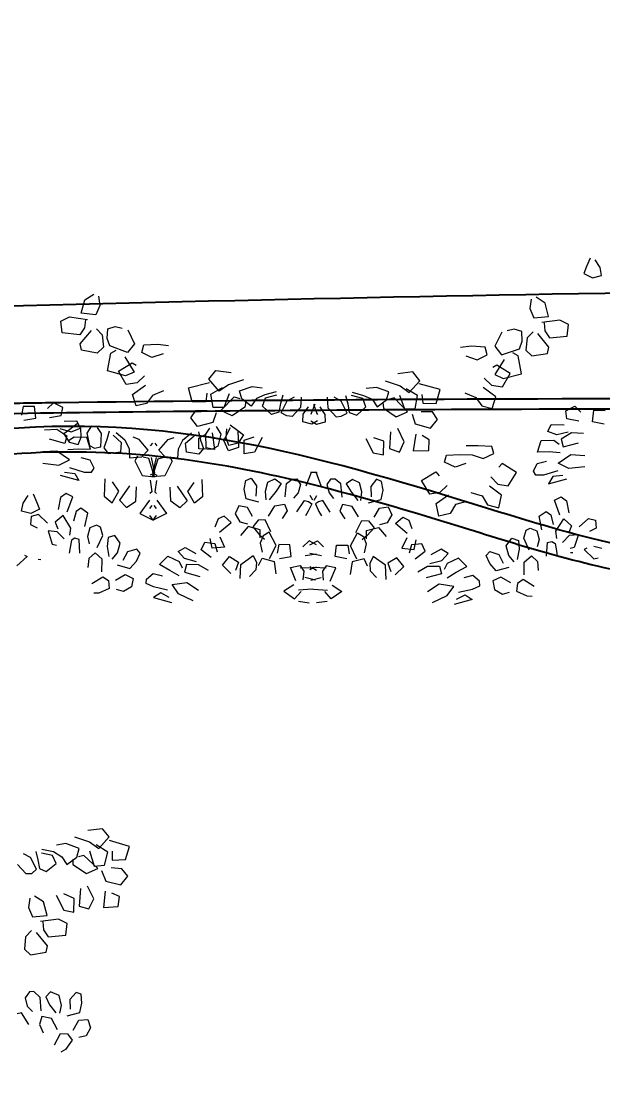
# Model space of a CAD drawing. Header units: metres. Extents: x 10 to 239, y 2 to 253.
# Drawn here: x 56.086 to 57.221, y 174.557 to 176.613 of the extents above; entities that cross this region are included whole.
import ezdxf

# ---------------------------------------------------------------- set-up
doc = ezdxf.new("R2010")
doc.units = ezdxf.units.M
doc.header["$MEASUREMENT"] = 0
doc.layers.get('Defpoints').update_dxf_attribs({"color": 9})
for name, color, linetype in [('-cotas', 252, 'Continuous'), ('1', 7, 'Continuous'), ('1estruct arco', 7, 'Continuous'), ('1lianas', 9, 'Continuous')]:
    doc.layers.add(name, color=color, linetype=linetype)
doc.layers.add('bloques veg', color=7, linetype='Continuous', lineweight=0, true_color=0xbbd5a5)
doc.styles.get("Standard").update_dxf_attribs({"font": 'arial.ttf'})
doc.dimstyles.get("Standard").update_dxf_attribs({"dimtxt": 0.18, "dimasz": 0.18, "dimexe": 0.18, "dimexo": 0.0625, "dimgap": 0.09, "dimtad": 0, "dimtih": 1, "dimtoh": 1, "dimdec": 4, "dimzin": 0, "dimdsep": 46, "dimtxsty": 'Standard', "dimcen": 0.09, "dimadec": 0, "dimazin": 0, "dimtfac": 1, "dimtdec": 4, "dimtofl": 0, "dimtmove": 0, "dimatfit": 3, "dimfxl": 1, "dimtolj": 1, "dimtzin": 0, "dimarcsym": 0})

# ---------------------------------------------------------------- blocks, each defined once
blk = doc.blocks.new('A$C0C3707A3')
at = {"layer": 'bloques veg'}
for p, q in [((1.9101, 0.5546), (1.9059, 0.5441)), ((1.9159, 0.5677), (1.9101, 0.5546)), ((1.9314, 0.5533), (1.9236, 0.5651)), ((1.9059, 0.5441), (1.9194, 0.5373)), ((1.9194, 0.5373), (1.9335, 0.5411)), ((1.9335, 0.5411), (1.9314, 0.5533)), ((1.1335, 0.4979), (1.1476, 0.5069)), ((1.8462, 0.4979), (1.8322, 0.5069)), ((1.128, 0.4773), (1.1335, 0.4979)), ((1.1568, 0.4893), (1.1506, 0.4747)), ((1.1549, 0.5038), (1.1568, 0.4893)), ((1.8248, 0.5038), (1.8229, 0.4893)), ((1.8229, 0.4893), (1.8291, 0.4747)), ((1.8517, 0.4773), (1.8462, 0.4979)), ((1.1506, 0.4747), (1.128, 0.4773)), ((1.8291, 0.4747), (1.8517, 0.4773)), ((1.0967, 0.4647), (1.1102, 0.4716)), ((1.0989, 0.4467), (1.0967, 0.4647)), ((1.1102, 0.4716), (1.1382, 0.4675)), ((1.1347, 0.4673), (1.1336, 0.4548)), ((1.1693, 0.4534), (1.1808, 0.4573)), ((1.1808, 0.4573), (1.1917, 0.4544)), ((1.7989, 0.4573), (1.7881, 0.4544)), ((1.8104, 0.4534), (1.7989, 0.4573)), ((1.8695, 0.4716), (1.8415, 0.4675)), ((1.8451, 0.4673), (1.8461, 0.4548)), ((1.883, 0.4647), (1.8695, 0.4716)), ((1.8809, 0.4467), (1.883, 0.4647)), ((1.1261, 0.444), (1.0989, 0.4467)), ((1.1336, 0.4548), (1.1261, 0.444)), ((1.1269, 0.4298), (1.1442, 0.4508)), ((1.1519, 0.4534), (1.161, 0.444)), ((1.161, 0.444), (1.1628, 0.4249)), ((1.1688, 0.4384), (1.1693, 0.4534)), ((1.2004, 0.4521), (1.2109, 0.4306)), ((1.7794, 0.4521), (1.7688, 0.4306)), ((1.811, 0.4384), (1.8104, 0.4534)), ((1.8188, 0.444), (1.8169, 0.4249)), ((1.8279, 0.4534), (1.8188, 0.444)), ((1.8528, 0.4298), (1.8355, 0.4508)), ((1.8461, 0.4548), (1.8537, 0.444)), ((1.8537, 0.444), (1.8809, 0.4467)), ((1.1289, 0.42), (1.1269, 0.4298)), ((1.1628, 0.4249), (1.1534, 0.4158)), ((1.1727, 0.4269), (1.1688, 0.4384)), ((1.2003, 0.4172), (1.1727, 0.4269)), ((1.2109, 0.4306), (1.2003, 0.4172)), ((1.2224, 0.4171), (1.2256, 0.429)), ((1.2256, 0.429), (1.2469, 0.4303)), ((1.2469, 0.4303), (1.2637, 0.4281)), ((1.7329, 0.4303), (1.716, 0.4281)), ((1.7541, 0.429), (1.7329, 0.4303)), ((1.7573, 0.4171), (1.7541, 0.429)), ((1.7688, 0.4306), (1.7794, 0.4172)), ((1.7794, 0.4172), (1.8071, 0.4269)), ((1.8071, 0.4269), (1.811, 0.4384)), ((1.8169, 0.4249), (1.8263, 0.4158)), ((1.8508, 0.42), (1.8528, 0.4298)), ((1.1534, 0.4158), (1.1289, 0.42)), ((1.1693, 0.3882), (1.1744, 0.416)), ((1.1744, 0.416), (1.1827, 0.4207)), ((1.1961, 0.4101), (1.2107, 0.3865)), ((1.2378, 0.4094), (1.2224, 0.4171)), ((1.2556, 0.4151), (1.2378, 0.4094)), ((1.7241, 0.4151), (1.7419, 0.4094)), ((1.7419, 0.4094), (1.7573, 0.4171)), ((1.7836, 0.4101), (1.769, 0.3865)), ((1.8053, 0.416), (1.7971, 0.4207)), ((1.8104, 0.3882), (1.8053, 0.416)), ((1.8263, 0.4158), (1.8508, 0.42)), ((1.1867, 0.3882), (1.2077, 0.4012)), ((1.2077, 0.4012), (1.2136, 0.3973)), ((1.7721, 0.4012), (1.7661, 0.3973)), ((1.793, 0.3882), (1.7721, 0.4012)), ((1.1975, 0.3807), (1.1693, 0.3882)), ((1.1987, 0.3676), (1.1867, 0.3882)), ((1.2107, 0.3865), (1.1975, 0.3807)), ((1.2267, 0.381), (1.2156, 0.37)), ((1.3267, 0.3763), (1.3372, 0.3898)), ((1.3427, 0.3581), (1.3267, 0.3763)), ((1.3372, 0.3898), (1.3609, 0.3869)), ((1.3801, 0.376), (1.357, 0.3682)), ((1.5997, 0.376), (1.6227, 0.3682)), ((1.6425, 0.3898), (1.6188, 0.3869)), ((1.637, 0.3581), (1.6531, 0.3763)), ((1.6531, 0.3763), (1.6425, 0.3898)), ((1.753, 0.381), (1.7641, 0.37)), ((1.769, 0.3865), (1.7822, 0.3807)), ((1.7811, 0.3676), (1.793, 0.3882)), ((1.7822, 0.3807), (1.8104, 0.3882)), ((1.2156, 0.37), (1.1987, 0.3676)), ((1.2085, 0.3522), (1.2286, 0.3665)), ((1.2951, 0.3627), (1.3277, 0.3714)), ((1.301, 0.3413), (1.2951, 0.3627)), ((1.3298, 0.3534), (1.3477, 0.3637)), ((1.357, 0.3682), (1.3427, 0.3581)), ((1.3743, 0.3589), (1.3935, 0.3654)), ((1.3779, 0.3463), (1.3743, 0.3589)), ((1.3935, 0.3654), (1.4093, 0.3635)), ((1.5862, 0.3654), (1.5704, 0.3635)), ((1.6054, 0.3589), (1.5862, 0.3654)), ((1.6018, 0.3463), (1.6054, 0.3589)), ((1.6227, 0.3682), (1.637, 0.3581)), ((1.6499, 0.3534), (1.632, 0.3637)), ((1.6847, 0.3627), (1.6521, 0.3714)), ((1.6787, 0.3413), (1.6847, 0.3627)), ((1.7712, 0.3522), (1.7511, 0.3665)), ((1.7641, 0.37), (1.7811, 0.3676)), ((1.2142, 0.3343), (1.2085, 0.3522)), ((1.2395, 0.3508), (1.2303, 0.3382)), ((1.2566, 0.3579), (1.2395, 0.3508)), ((1.3233, 0.3551), (1.322, 0.3415)), ((1.3336, 0.3326), (1.3298, 0.3534)), ((1.3452, 0.3283), (1.366, 0.3495)), ((1.3579, 0.354), (1.3499, 0.3329)), ((1.366, 0.3495), (1.3747, 0.3472)), ((1.3925, 0.3354), (1.3779, 0.3463)), ((1.4003, 0.3473), (1.3925, 0.3354)), ((1.4135, 0.3531), (1.4003, 0.3473)), ((1.4099, 0.3354), (1.4145, 0.3481)), ((1.431, 0.3577), (1.4135, 0.3531)), ((1.4145, 0.3481), (1.432, 0.3528)), ((1.4413, 0.3526), (1.4378, 0.3396)), ((1.4386, 0.3254), (1.4482, 0.3438)), ((1.4482, 0.3438), (1.4592, 0.3501)), ((1.4696, 0.3497), (1.4688, 0.3336)), ((1.5101, 0.3497), (1.511, 0.3336)), ((1.5315, 0.3438), (1.5205, 0.3501)), ((1.5411, 0.3254), (1.5315, 0.3438)), ((1.5384, 0.3526), (1.5419, 0.3396)), ((1.5652, 0.3481), (1.5477, 0.3528)), ((1.5487, 0.3577), (1.5662, 0.3531)), ((1.5698, 0.3354), (1.5652, 0.3481)), ((1.5662, 0.3531), (1.5794, 0.3473)), ((1.5794, 0.3473), (1.5873, 0.3354)), ((1.5873, 0.3354), (1.6018, 0.3463)), ((1.6137, 0.3495), (1.605, 0.3472)), ((1.6345, 0.3283), (1.6137, 0.3495)), ((1.6218, 0.354), (1.6298, 0.3329)), ((1.6462, 0.3326), (1.6499, 0.3534)), ((1.6564, 0.3551), (1.6578, 0.3415)), ((1.7232, 0.3579), (1.7402, 0.3508)), ((1.7402, 0.3508), (1.7494, 0.3382)), ((1.7655, 0.3343), (1.7712, 0.3522)), ((2.906, 0.3549), (2.8834, 0.3523)), ((2.9002, 0.3243), (2.9163, 0.3425)), ((2.9163, 0.3425), (2.906, 0.3549)), ((1.0392, 0.3324), (1.0368, 0.3191)), ((1.0566, 0.3324), (1.0392, 0.3324)), ((1.0588, 0.3143), (1.0566, 0.3324)), ((1.0861, 0.3384), (1.0767, 0.3293)), ((1.1005, 0.3311), (1.0861, 0.3384)), ((1.0984, 0.3188), (1.1005, 0.3311)), ((1.2303, 0.3382), (1.2142, 0.3343)), ((1.2989, 0.3163), (1.3068, 0.3281)), ((1.322, 0.3415), (1.301, 0.3413)), ((1.3068, 0.3281), (1.3242, 0.3281)), ((1.3499, 0.3329), (1.3336, 0.3326)), ((1.3628, 0.3201), (1.3452, 0.3283)), ((1.3826, 0.3334), (1.3628, 0.3201)), ((1.3839, 0.3424), (1.3826, 0.3334)), ((1.4239, 0.3224), (1.4099, 0.3354)), ((1.4354, 0.3263), (1.4239, 0.3224)), ((1.4378, 0.3396), (1.4354, 0.3263)), ((1.4688, 0.3336), (1.4557, 0.3196)), ((1.473, 0.3232), (1.4808, 0.335)), ((1.491, 0.3387), (1.4855, 0.3244)), ((1.4888, 0.3387), (1.4942, 0.3244)), ((1.5068, 0.3232), (1.4989, 0.335)), ((1.511, 0.3336), (1.524, 0.3196)), ((1.5419, 0.3396), (1.5443, 0.3263)), ((1.5443, 0.3263), (1.5559, 0.3224)), ((1.5559, 0.3224), (1.5698, 0.3354)), ((1.5959, 0.3424), (1.5971, 0.3334)), ((1.5971, 0.3334), (1.617, 0.3201)), ((1.617, 0.3201), (1.6345, 0.3283)), ((1.6298, 0.3329), (1.6462, 0.3326)), ((1.673, 0.3281), (1.6555, 0.3281)), ((1.6578, 0.3415), (1.6787, 0.3413)), ((1.6808, 0.3163), (1.673, 0.3281)), ((1.7494, 0.3382), (1.7655, 0.3343)), ((1.8793, 0.3311), (1.8936, 0.3384)), ((1.8814, 0.3188), (1.8793, 0.3311)), ((1.8936, 0.3384), (1.903, 0.3293)), ((1.921, 0.3143), (1.9231, 0.3324)), ((1.9231, 0.3324), (1.9406, 0.3324)), ((2.8494, 0.3316), (2.835, 0.3289)), ((2.87, 0.3243), (2.8494, 0.3316)), ((2.8628, 0.3422), (2.8859, 0.3344)), ((2.8859, 0.3344), (2.9002, 0.3243)), ((2.9145, 0.3188), (2.8963, 0.3302)), ((2.9481, 0.3278), (2.9166, 0.3368)), ((2.9419, 0.3075), (2.9481, 0.3278)), ((1.0404, 0.3111), (1.0588, 0.3143)), ((1.08, 0.3156), (1.0984, 0.3188)), ((1.1227, 0.31), (1.1028, 0.3095)), ((1.128, 0.2993), (1.1227, 0.31)), ((1.3093, 0.303), (1.2989, 0.3163)), ((1.3383, 0.3243), (1.3332, 0.3094)), ((1.4478, 0.3206), (1.4386, 0.3254)), ((1.4557, 0.3196), (1.4478, 0.3206)), ((1.4722, 0.3117), (1.473, 0.3232)), ((1.4863, 0.308), (1.4722, 0.3117)), ((1.4855, 0.3244), (1.4847, 0.3229)), ((1.4847, 0.313), (1.4934, 0.308)), ((1.495, 0.313), (1.4863, 0.308)), ((1.4934, 0.308), (1.5075, 0.3117)), ((1.4942, 0.3244), (1.495, 0.3229)), ((1.5075, 0.3117), (1.5068, 0.3232)), ((1.524, 0.3196), (1.5319, 0.3206)), ((1.5319, 0.3206), (1.5411, 0.3254)), ((1.6414, 0.3243), (1.6466, 0.3094)), ((1.6704, 0.303), (1.6808, 0.3163)), ((1.8517, 0.2993), (1.857, 0.31)), ((1.857, 0.31), (1.8769, 0.3095)), ((1.8997, 0.3156), (1.8814, 0.3188)), ((1.9393, 0.3111), (1.921, 0.3143)), ((2.7947, 0.3099), (2.784, 0.3152)), ((2.8043, 0.2916), (2.7947, 0.3099)), ((2.8027, 0.3191), (2.8062, 0.306)), ((2.8287, 0.3132), (2.8115, 0.3168)), ((2.8122, 0.3228), (2.8305, 0.3195)), ((2.8344, 0.3008), (2.8287, 0.3132)), ((2.8305, 0.3195), (2.8432, 0.3113)), ((2.8432, 0.3113), (2.851, 0.2994)), ((2.851, 0.2994), (2.8666, 0.3106)), ((2.8666, 0.3106), (2.87, 0.3243)), ((2.8775, 0.3135), (2.8688, 0.3112)), ((2.8991, 0.2937), (2.8775, 0.3135)), ((2.8861, 0.3205), (2.8936, 0.2969)), ((2.9094, 0.2988), (2.9145, 0.3188)), ((2.921, 0.3205), (2.9212, 0.3066)), ((1.0726, 0.2966), (1.0914, 0.2974)), ((1.0914, 0.2974), (1.1074, 0.2873)), ((1.0964, 0.2984), (1.1137, 0.2938)), ((1.1115, 0.2974), (1.1027, 0.2905)), ((1.1231, 0.306), (1.1115, 0.2974)), ((1.1137, 0.2938), (1.128, 0.2993)), ((1.1293, 0.2857), (1.1285, 0.2999)), ((1.1451, 0.3032), (1.1379, 0.2916)), ((1.161, 0.2912), (1.1547, 0.3006)), ((1.1725, 0.2951), (1.169, 0.282)), ((1.3332, 0.3094), (1.3093, 0.303)), ((1.3108, 0.2951), (1.3142, 0.282)), ((1.3223, 0.2912), (1.3286, 0.3006)), ((1.3381, 0.3032), (1.3454, 0.2916)), ((1.3501, 0.2816), (1.3603, 0.3022)), ((1.354, 0.2857), (1.3548, 0.2999)), ((1.3602, 0.306), (1.3718, 0.2974)), ((1.3717, 0.2968), (1.3729, 0.2709)), ((1.3718, 0.2974), (1.3806, 0.2905)), ((1.6081, 0.2968), (1.6069, 0.2709)), ((1.6296, 0.2816), (1.6194, 0.3022)), ((1.6466, 0.3094), (1.6704, 0.303)), ((1.866, 0.2938), (1.8517, 0.2993)), ((1.8834, 0.2984), (1.866, 0.2938)), ((1.8883, 0.2974), (1.8724, 0.2873)), ((1.9071, 0.2966), (1.8883, 0.2974)), ((2.7744, 0.2987), (2.7875, 0.2847)), ((2.8062, 0.306), (2.8086, 0.2927)), ((2.819, 0.2885), (2.8344, 0.3008)), ((2.8604, 0.3078), (2.8603, 0.2996)), ((2.8603, 0.2996), (2.8815, 0.2855)), ((2.8815, 0.2855), (2.8991, 0.2937)), ((2.8936, 0.2969), (2.9094, 0.2988)), ((2.9364, 0.2932), (2.9198, 0.2946)), ((2.9212, 0.3066), (2.9419, 0.3075)), ((1.1042, 0.2754), (1.0803, 0.2818)), ((1.1027, 0.2905), (1.1109, 0.2778)), ((1.1074, 0.2873), (1.1042, 0.2754)), ((1.1185, 0.2855), (1.11, 0.2797)), ((1.1109, 0.2778), (1.125, 0.274)), ((1.1381, 0.2849), (1.1185, 0.2855)), ((1.125, 0.274), (1.1293, 0.2857)), ((1.1379, 0.2916), (1.1422, 0.2729)), ((1.1438, 0.2671), (1.1381, 0.2849)), ((1.1601, 0.2705), (1.161, 0.2912)), ((1.169, 0.282), (1.1645, 0.2693)), ((1.1921, 0.277), (1.179, 0.2887)), ((1.1833, 0.293), (1.1968, 0.2816)), ((1.1968, 0.2816), (1.2037, 0.2681)), ((1.2192, 0.2826), (1.21, 0.2858)), ((1.2334, 0.266), (1.2192, 0.2826)), ((1.2499, 0.266), (1.2641, 0.2826)), ((1.2641, 0.2826), (1.2733, 0.2858)), ((1.2864, 0.2816), (1.2796, 0.2681)), ((1.3, 0.293), (1.2864, 0.2816)), ((1.2912, 0.277), (1.3043, 0.2887)), ((1.3115, 0.285), (1.3225, 0.2914)), ((1.3118, 0.2686), (1.3115, 0.285)), ((1.3142, 0.282), (1.3188, 0.2693)), ((1.3232, 0.2705), (1.3223, 0.2912)), ((1.3323, 0.2934), (1.336, 0.268)), ((1.3454, 0.2916), (1.3411, 0.2729)), ((1.3575, 0.2657), (1.3501, 0.2816)), ((1.3583, 0.274), (1.354, 0.2857)), ((1.3724, 0.2778), (1.3583, 0.274)), ((1.3806, 0.2905), (1.3724, 0.2778)), ((1.3818, 0.2825), (1.3971, 0.2876)), ((1.382, 0.2615), (1.3818, 0.2825)), ((1.4096, 0.2866), (1.3978, 0.2642)), ((1.5701, 0.2866), (1.5819, 0.2642)), ((1.598, 0.2825), (1.5826, 0.2876)), ((1.5978, 0.2615), (1.598, 0.2825)), ((1.6222, 0.2657), (1.6296, 0.2816)), ((1.6474, 0.2934), (1.6437, 0.268)), ((1.6682, 0.285), (1.6572, 0.2914)), ((1.668, 0.2686), (1.6682, 0.285)), ((1.8359, 0.2671), (1.8416, 0.2849)), ((1.8416, 0.2849), (1.8612, 0.2855)), ((1.8612, 0.2855), (1.8698, 0.2797)), ((1.8724, 0.2873), (1.8756, 0.2754)), ((1.8756, 0.2754), (1.8994, 0.2818)), ((2.7875, 0.2847), (2.7967, 0.2849)), ((2.7967, 0.2849), (2.8043, 0.2916)), ((2.8086, 0.2927), (2.819, 0.2885)), ((2.9046, 0.2905), (2.9114, 0.2737)), ((2.935, 0.2684), (2.9454, 0.2817)), ((2.9454, 0.2817), (2.9364, 0.2932)), ((1.0917, 0.2636), (1.0704, 0.2623)), ((1.1114, 0.2502), (1.0917, 0.2636)), ((1.1086, 0.2661), (1.1253, 0.2674)), ((1.1253, 0.2674), (1.1438, 0.2671)), ((1.1422, 0.2729), (1.1503, 0.2684)), ((1.1503, 0.2684), (1.1601, 0.2705)), ((1.1645, 0.2693), (1.1714, 0.2605)), ((1.1714, 0.2605), (1.1908, 0.2634)), ((1.1908, 0.2634), (1.1921, 0.277)), ((1.2037, 0.2681), (1.2046, 0.2539)), ((1.2237, 0.2558), (1.2334, 0.266)), ((1.24, 0.2769), (1.2365, 0.2729)), ((1.2433, 0.2769), (1.2468, 0.2729)), ((1.2596, 0.2558), (1.2499, 0.266)), ((1.2796, 0.2681), (1.2787, 0.2539)), ((1.2925, 0.2634), (1.2912, 0.277)), ((1.3119, 0.2605), (1.2925, 0.2634)), ((1.336, 0.268), (1.3118, 0.2686)), ((1.3188, 0.2693), (1.3119, 0.2605)), ((1.333, 0.2684), (1.3232, 0.2705)), ((1.3411, 0.2729), (1.333, 0.2684)), ((1.3729, 0.2709), (1.3575, 0.2657)), ((1.3978, 0.2642), (1.382, 0.2615)), ((1.5819, 0.2642), (1.5978, 0.2615)), ((1.6069, 0.2709), (1.6222, 0.2657)), ((1.6437, 0.268), (1.668, 0.2686)), ((1.6923, 0.2506), (1.6952, 0.2614)), ((1.6952, 0.2614), (1.7165, 0.2627)), ((1.7165, 0.2627), (1.735, 0.2624)), ((1.7441, 0.2764), (1.7255, 0.2761)), ((1.735, 0.2624), (1.7518, 0.2564)), ((1.7654, 0.2752), (1.7441, 0.2764)), ((1.7518, 0.2564), (1.7683, 0.2643)), ((1.7683, 0.2643), (1.7654, 0.2752)), ((1.8544, 0.2674), (1.8359, 0.2671)), ((1.8711, 0.2661), (1.8544, 0.2674)), ((1.8684, 0.2502), (1.888, 0.2636)), ((1.888, 0.2636), (1.9093, 0.2623)), ((2.8726, 0.2622), (2.8706, 0.2349)), ((2.8931, 0.2467), (2.8832, 0.2662)), ((2.9114, 0.2737), (2.935, 0.2684)), ((1.0704, 0.2449), (1.0951, 0.2418)), ((1.0951, 0.2418), (1.1114, 0.2502)), ((1.1438, 0.2497), (1.1297, 0.2534)), ((1.1499, 0.2376), (1.1438, 0.2497)), ((1.2046, 0.2539), (1.2237, 0.2558)), ((1.2169, 0.2564), (1.2127, 0.2494)), ((1.2127, 0.2494), (1.224, 0.2266)), ((1.2345, 0.2529), (1.2258, 0.2552)), ((1.2433, 0.2249), (1.2345, 0.2529)), ((1.2378, 0.2546), (1.2432, 0.2304)), ((1.24, 0.2249), (1.2488, 0.2529)), ((1.2455, 0.2546), (1.2401, 0.2304)), ((1.2488, 0.2529), (1.2575, 0.2552)), ((1.2706, 0.2494), (1.2593, 0.2266)), ((1.2787, 0.2539), (1.2596, 0.2558)), ((1.2664, 0.2564), (1.2706, 0.2494)), ((1.7088, 0.2427), (1.6923, 0.2506)), ((1.7255, 0.2486), (1.7088, 0.2427)), ((1.7816, 0.2493), (1.7763, 0.2432)), ((1.8039, 0.2355), (1.7816, 0.2493)), ((1.8299, 0.2376), (1.8359, 0.2497)), ((1.8359, 0.2497), (1.85, 0.2534)), ((1.8846, 0.2418), (1.8684, 0.2502)), ((1.9093, 0.2449), (1.8846, 0.2418)), ((2.7941, 0.247), (2.7922, 0.2325)), ((2.8155, 0.2411), (2.8014, 0.2501)), ((2.8346, 0.252), (2.8468, 0.2285)), ((2.8628, 0.2468), (2.8469, 0.2541)), ((2.8626, 0.2258), (2.8628, 0.2468)), ((2.8857, 0.2308), (2.8931, 0.2467)), ((2.9109, 0.2585), (2.9083, 0.2334)), ((2.9328, 0.2504), (2.921, 0.2554)), ((2.9312, 0.2348), (2.9328, 0.2504)), ((1.104, 0.2312), (1.1197, 0.2293)), ((1.1117, 0.2385), (1.1342, 0.2313)), ((1.1197, 0.2293), (1.1261, 0.2183)), ((1.1342, 0.2313), (1.1459, 0.2316)), ((1.1459, 0.2316), (1.1499, 0.2376)), ((1.2432, 0.2304), (1.2365, 0.2276)), ((1.2401, 0.2304), (1.2468, 0.2276)), ((1.4782, 0.2124), (1.4862, 0.2335)), ((1.4936, 0.2335), (1.4847, 0.233)), ((1.4862, 0.2335), (1.495, 0.233)), ((1.5016, 0.2124), (1.4936, 0.2335)), ((1.6567, 0.2217), (1.679, 0.2355)), ((1.679, 0.2355), (1.6843, 0.2294)), ((1.7909, 0.2145), (1.8039, 0.2355)), ((1.8338, 0.2316), (1.8299, 0.2376)), ((1.8455, 0.2313), (1.8338, 0.2316)), ((1.868, 0.2385), (1.8455, 0.2313)), ((1.86, 0.2293), (1.8536, 0.2183)), ((1.8758, 0.2312), (1.86, 0.2293)), ((2.7922, 0.2325), (2.7984, 0.2179)), ((2.821, 0.2204), (2.8155, 0.2411)), ((2.8468, 0.2285), (2.8626, 0.2258)), ((2.8706, 0.2349), (2.8857, 0.2308)), ((2.9083, 0.2334), (2.9312, 0.2348)), ((1.1261, 0.2183), (1.0979, 0.2259)), ((1.1667, 0.221), (1.1654, 0.1946)), ((1.1884, 0.2024), (1.1783, 0.2167)), ((1.224, 0.2266), (1.2433, 0.2249)), ((1.2368, 0.2194), (1.2393, 0.2014)), ((1.2593, 0.2266), (1.24, 0.2249)), ((1.2465, 0.2194), (1.244, 0.2014)), ((1.2949, 0.2024), (1.305, 0.2167)), ((1.3166, 0.221), (1.3179, 0.1946)), ((1.3824, 0.2067), (1.3848, 0.22)), ((1.3848, 0.22), (1.3928, 0.2237)), ((1.3928, 0.2237), (1.4013, 0.2121)), ((1.4013, 0.2121), (1.4005, 0.196)), ((1.4153, 0.2037), (1.4191, 0.2178)), ((1.4191, 0.2178), (1.4298, 0.223)), ((1.4298, 0.223), (1.4395, 0.2158)), ((1.4395, 0.2158), (1.4317, 0.2039)), ((1.4457, 0.1955), (1.4477, 0.2159)), ((1.4477, 0.2159), (1.4565, 0.2229)), ((1.4565, 0.2229), (1.4636, 0.2233)), ((1.4636, 0.2233), (1.4695, 0.2147)), ((1.4695, 0.2147), (1.466, 0.2017)), ((1.5161, 0.2233), (1.5102, 0.2147)), ((1.5102, 0.2147), (1.5137, 0.2017)), ((1.5232, 0.2229), (1.5161, 0.2233)), ((1.532, 0.2159), (1.5232, 0.2229)), ((1.534, 0.1955), (1.532, 0.2159)), ((1.5499, 0.223), (1.5402, 0.2158)), ((1.5402, 0.2158), (1.548, 0.2039)), ((1.5606, 0.2178), (1.5499, 0.223)), ((1.5644, 0.2037), (1.5606, 0.2178)), ((1.587, 0.2237), (1.5784, 0.2121)), ((1.5784, 0.2121), (1.5792, 0.196)), ((1.5949, 0.22), (1.587, 0.2237)), ((1.5973, 0.2067), (1.5949, 0.22)), ((1.6697, 0.2008), (1.6567, 0.2217)), ((1.6966, 0.2145), (1.6855, 0.2035)), ((1.7808, 0.2002), (1.762, 0.2138)), ((1.764, 0.2283), (1.7751, 0.2173)), ((1.7751, 0.2173), (1.7909, 0.2145)), ((1.8536, 0.2183), (1.8819, 0.2259)), ((2.7984, 0.2179), (2.821, 0.2204)), ((2.8388, 0.2147), (2.8108, 0.2107)), ((2.8523, 0.2079), (2.8388, 0.2147)), ((1.0556, 0.1972), (1.0614, 0.184)), ((1.1067, 0.1979), (1.0981, 0.1921)), ((1.1169, 0.1929), (1.1067, 0.1979)), ((1.1778, 0.1843), (1.1884, 0.2024)), ((1.2046, 0.2108), (1.1893, 0.1882)), ((1.2146, 0.1872), (1.2158, 0.209)), ((1.2393, 0.2014), (1.2365, 0.1989)), ((1.244, 0.2014), (1.2468, 0.1989)), ((1.2687, 0.1872), (1.2675, 0.209)), ((1.2786, 0.2108), (1.294, 0.1882)), ((1.3055, 0.1843), (1.2949, 0.2024)), ((1.3854, 0.1919), (1.3824, 0.2067)), ((1.4165, 0.1906), (1.4153, 0.2037)), ((1.4317, 0.2039), (1.4211, 0.1905)), ((1.466, 0.2017), (1.459, 0.1931)), ((1.4888, 0.1904), (1.4847, 0.1978)), ((1.4909, 0.1904), (1.495, 0.1978)), ((1.5137, 0.2017), (1.5207, 0.1931)), ((1.548, 0.2039), (1.5586, 0.1905)), ((1.5633, 0.1906), (1.5644, 0.2037)), ((1.5943, 0.1919), (1.5973, 0.2067)), ((1.6855, 0.2035), (1.6697, 0.2008)), ((1.6798, 0.1864), (1.6986, 0.2)), ((1.7333, 0.2038), (1.7508, 0.1991)), ((1.7508, 0.1991), (1.7592, 0.1851)), ((1.7768, 0.1805), (1.7808, 0.2002)), ((1.8628, 0.1929), (1.8731, 0.1979)), ((1.8731, 0.1979), (1.8816, 0.1921)), ((2.7971, 0.1966), (2.788, 0.1872)), ((2.8144, 0.2105), (2.8154, 0.198)), ((2.8154, 0.198), (2.8229, 0.1872)), ((2.8501, 0.1898), (2.8523, 0.2079)), ((1.038, 0.1705), (1.0401, 0.1827)), ((1.0401, 0.1827), (1.048, 0.1946)), ((1.0614, 0.184), (1.0656, 0.1736)), ((1.0981, 0.1921), (1.0943, 0.1733)), ((1.1084, 0.1696), (1.1169, 0.1929)), ((1.1654, 0.1946), (1.1778, 0.1843)), ((1.1893, 0.1882), (1.2003, 0.1771)), ((1.2003, 0.1771), (1.2146, 0.1872)), ((1.2359, 0.1885), (1.2211, 0.168)), ((1.2365, 0.1759), (1.2402, 0.1807)), ((1.2468, 0.1759), (1.2431, 0.1807)), ((1.2474, 0.1885), (1.2622, 0.168)), ((1.283, 0.1771), (1.2687, 0.1872)), ((1.294, 0.1882), (1.283, 0.1771)), ((1.3179, 0.1946), (1.3055, 0.1843)), ((1.3743, 0.1809), (1.3687, 0.1685)), ((1.3877, 0.1785), (1.3743, 0.1809)), ((1.405, 0.1867), (1.3854, 0.1919)), ((1.4201, 0.1651), (1.4302, 0.1811)), ((1.4302, 0.1811), (1.445, 0.1841)), ((1.445, 0.1841), (1.4492, 0.1736)), ((1.4639, 0.172), (1.4756, 0.1898)), ((1.4756, 0.1898), (1.4821, 0.1881)), ((1.487, 0.1845), (1.4816, 0.1731)), ((1.4821, 0.1881), (1.487, 0.1845)), ((1.4976, 0.1881), (1.4928, 0.1845)), ((1.4928, 0.1845), (1.4981, 0.1731)), ((1.5041, 0.1898), (1.4976, 0.1881)), ((1.5159, 0.172), (1.5041, 0.1898)), ((1.5347, 0.1841), (1.5306, 0.1736)), ((1.5495, 0.1811), (1.5347, 0.1841)), ((1.5596, 0.1651), (1.5495, 0.1811)), ((1.5748, 0.1867), (1.5943, 0.1919)), ((1.5921, 0.1785), (1.6054, 0.1809)), ((1.6054, 0.1809), (1.6111, 0.1685)), ((1.6838, 0.1668), (1.6798, 0.1864)), ((1.7098, 0.1854), (1.7013, 0.1714)), ((1.7273, 0.19), (1.7098, 0.1854)), ((1.7592, 0.1851), (1.7768, 0.1805)), ((1.8714, 0.1696), (1.8628, 0.1929)), ((1.8816, 0.1921), (1.8855, 0.1733)), ((2.788, 0.1872), (2.7862, 0.1681)), ((2.8221, 0.173), (2.8048, 0.194)), ((2.8229, 0.1872), (2.8501, 0.1898)), ((1.0521, 0.1667), (1.038, 0.1705)), ((1.0656, 0.1736), (1.0521, 0.1667)), ((1.0641, 0.1651), (1.0529, 0.1623)), ((1.0781, 0.1521), (1.0641, 0.1651)), ((1.1023, 0.1642), (1.0901, 0.1535)), ((1.1145, 0.1447), (1.1023, 0.1642)), ((1.1226, 0.1704), (1.1185, 0.1552)), ((1.1297, 0.1755), (1.1226, 0.1704)), ((1.1405, 0.1679), (1.1297, 0.1755)), ((1.1361, 0.147), (1.1405, 0.1679)), ((1.2211, 0.168), (1.2416, 0.1579)), ((1.2416, 0.1579), (1.2365, 0.1649)), ((1.2622, 0.168), (1.2416, 0.1579)), ((1.2416, 0.1579), (1.2468, 0.1649)), ((1.3514, 0.1649), (1.3421, 0.1605)), ((1.3627, 0.1549), (1.3514, 0.1649)), ((1.3687, 0.1685), (1.3758, 0.1561)), ((1.3956, 0.1647), (1.3877, 0.1785)), ((1.4492, 0.1736), (1.4413, 0.1618)), ((1.4816, 0.1731), (1.4774, 0.1661)), ((1.4981, 0.1731), (1.5023, 0.1661)), ((1.5306, 0.1736), (1.5384, 0.1618)), ((1.5841, 0.1647), (1.5921, 0.1785)), ((1.6111, 0.1685), (1.6039, 0.1561)), ((1.617, 0.1549), (1.6283, 0.1649)), ((1.6283, 0.1649), (1.6376, 0.1605)), ((1.7013, 0.1714), (1.6838, 0.1668)), ((1.8392, 0.1679), (1.85, 0.1755)), ((1.8437, 0.147), (1.8392, 0.1679)), ((1.85, 0.1755), (1.8572, 0.1704)), ((1.8572, 0.1704), (1.8612, 0.1552)), ((1.8652, 0.1447), (1.8774, 0.1642)), ((1.8774, 0.1642), (1.8896, 0.1535)), ((1.9016, 0.1521), (1.9156, 0.1651)), ((1.9156, 0.1651), (1.9268, 0.1623)), ((2.7862, 0.1681), (2.7956, 0.1589)), ((2.7956, 0.1589), (2.8201, 0.1632)), ((2.8201, 0.1632), (2.8221, 0.173)), ((1.0529, 0.1623), (1.0519, 0.1498)), ((1.0519, 0.1498), (1.0622, 0.1447)), ((1.0901, 0.1535), (1.0943, 0.1431)), ((1.1541, 0.1492), (1.1437, 0.145)), ((1.1603, 0.1463), (1.1541, 0.1492)), ((1.3421, 0.1605), (1.3375, 0.1477)), ((1.3448, 0.14), (1.3627, 0.1549)), ((1.3758, 0.1561), (1.3878, 0.1529)), ((1.3891, 0.149), (1.3771, 0.1348)), ((1.4075, 0.1441), (1.3891, 0.149)), ((1.4045, 0.1589), (1.3959, 0.1484)), ((1.3959, 0.1484), (1.4066, 0.1362)), ((1.4151, 0.1595), (1.4045, 0.1589)), ((1.4241, 0.1408), (1.4151, 0.1595)), ((1.5556, 0.1408), (1.5646, 0.1595)), ((1.5646, 0.1595), (1.5752, 0.1589)), ((1.5722, 0.1441), (1.5907, 0.149)), ((1.5839, 0.1484), (1.5732, 0.1362)), ((1.5752, 0.1589), (1.5839, 0.1484)), ((1.5907, 0.149), (1.6026, 0.1348)), ((1.6039, 0.1561), (1.592, 0.1529)), ((1.635, 0.14), (1.617, 0.1549)), ((1.6376, 0.1605), (1.6422, 0.1477)), ((1.8194, 0.1463), (1.8256, 0.1492)), ((1.8256, 0.1492), (1.8361, 0.145)), ((1.8896, 0.1535), (1.8854, 0.1431)), ((1.9278, 0.1498), (1.9176, 0.1447)), ((1.9268, 0.1623), (1.9278, 0.1498)), ((1.0931, 0.1387), (1.0795, 0.1401)), ((1.0795, 0.1401), (1.0857, 0.1198)), ((1.1041, 0.1277), (1.0931, 0.1387)), ((1.1127, 0.1335), (1.1145, 0.1447)), ((1.1437, 0.145), (1.1402, 0.132)), ((1.1402, 0.132), (1.143, 0.1207)), ((1.1554, 0.1151), (1.1639, 0.1337)), ((1.1639, 0.1337), (1.1603, 0.1463)), ((1.1825, 0.1334), (1.1723, 0.1303)), ((1.191, 0.1218), (1.1825, 0.1334)), ((1.3452, 0.1329), (1.3525, 0.1169)), ((1.4066, 0.1362), (1.4141, 0.1295)), ((1.4076, 0.1313), (1.4075, 0.1441)), ((1.412, 0.1347), (1.4077, 0.1231)), ((1.4216, 0.1403), (1.412, 0.1347)), ((1.4325, 0.12), (1.4216, 0.1403)), ((1.5473, 0.12), (1.5581, 0.1403)), ((1.5581, 0.1403), (1.5677, 0.1347)), ((1.5732, 0.1362), (1.5656, 0.1295)), ((1.5677, 0.1347), (1.572, 0.1231)), ((1.5722, 0.1313), (1.5722, 0.1441)), ((1.6345, 0.1329), (1.6272, 0.1169)), ((1.7887, 0.1218), (1.7973, 0.1334)), ((1.7973, 0.1334), (1.8074, 0.1303)), ((1.8158, 0.1337), (1.8194, 0.1463)), ((1.8243, 0.1151), (1.8158, 0.1337)), ((1.8361, 0.145), (1.8395, 0.132)), ((1.8395, 0.132), (1.8367, 0.1207)), ((1.8671, 0.1335), (1.8652, 0.1447)), ((1.8756, 0.1277), (1.8866, 0.1387)), ((1.8866, 0.1387), (1.9002, 0.1401)), ((1.9002, 0.1401), (1.894, 0.1198)), ((1.0857, 0.1198), (1.0922, 0.118)), ((1.1135, 0.1147), (1.1122, 0.1057)), ((1.1153, 0.1258), (1.1135, 0.1147)), ((1.1208, 0.129), (1.1153, 0.1258)), ((1.1273, 0.1273), (1.1208, 0.129)), ((1.1286, 0.106), (1.1273, 0.1273)), ((1.1723, 0.1303), (1.171, 0.1167)), ((1.171, 0.1167), (1.1737, 0.1009)), ((1.1869, 0.1066), (1.191, 0.1218)), ((1.2807, 0.1094), (1.2917, 0.1158)), ((1.2917, 0.1158), (1.3079, 0.1068)), ((1.3165, 0.1126), (1.3219, 0.124)), ((1.3219, 0.124), (1.3376, 0.1221)), ((1.3334, 0.1151), (1.3304, 0.1299)), ((1.3525, 0.1169), (1.3334, 0.1151)), ((1.3376, 0.1221), (1.3412, 0.1095)), ((1.4077, 0.1231), (1.411, 0.1094)), ((1.4223, 0.0994), (1.4325, 0.12)), ((1.4363, 0.1213), (1.4339, 0.1079)), ((1.4537, 0.1212), (1.4363, 0.1213)), ((1.4559, 0.1032), (1.4537, 0.1212)), ((1.4833, 0.1273), (1.4739, 0.1182)), ((1.495, 0.1213), (1.4833, 0.1273)), ((1.4847, 0.1213), (1.4964, 0.1273)), ((1.4964, 0.1273), (1.5059, 0.1182)), ((1.5238, 0.1032), (1.526, 0.1212)), ((1.526, 0.1212), (1.5434, 0.1213)), ((1.5434, 0.1213), (1.5458, 0.1079)), ((1.5574, 0.0994), (1.5473, 0.12)), ((1.572, 0.1231), (1.5687, 0.1094)), ((1.6272, 0.1169), (1.6463, 0.1151)), ((1.6421, 0.1221), (1.6385, 0.1095)), ((1.6579, 0.124), (1.6421, 0.1221)), ((1.6463, 0.1151), (1.6493, 0.1299)), ((1.6632, 0.1126), (1.6579, 0.124)), ((1.688, 0.1158), (1.6718, 0.1068)), ((1.699, 0.1094), (1.688, 0.1158)), ((1.7928, 0.1066), (1.7887, 0.1218)), ((1.8087, 0.1167), (1.806, 0.1009)), ((1.8074, 0.1303), (1.8087, 0.1167)), ((1.8512, 0.106), (1.8524, 0.1273)), ((1.8524, 0.1273), (1.859, 0.129)), ((1.859, 0.129), (1.8645, 0.1258)), ((1.8645, 0.1258), (1.8663, 0.1147)), ((1.8663, 0.1147), (1.8675, 0.1057)), ((1.894, 0.1198), (1.8875, 0.118)), ((1.9133, 0.1188), (1.9092, 0.1169)), ((1.9092, 0.1169), (1.9247, 0.1024)), ((1.9367, 0.1184), (1.9245, 0.1217)), ((1.0468, 0.1003), (1.0313, 0.0858)), ((1.0427, 0.1022), (1.0468, 0.1003)), ((1.152, 0.1067), (1.1426, 0.0976)), ((1.1633, 0.0967), (1.152, 0.1067)), ((1.1786, 0.0972), (1.1869, 0.1066)), ((1.2025, 0.1083), (1.1954, 0.0951)), ((1.2165, 0.1127), (1.2025, 0.1083)), ((1.2161, 0.0942), (1.2218, 0.1066)), ((1.2218, 0.1066), (1.2165, 0.1127)), ((1.252, 0.0892), (1.2648, 0.1021)), ((1.2648, 0.1021), (1.2824, 0.0939)), ((1.2906, 0.0986), (1.2807, 0.1094)), ((1.3091, 0.0937), (1.2906, 0.0986)), ((1.3318, 0.1004), (1.3165, 0.1126)), ((1.3496, 0.0886), (1.3602, 0.1021)), ((1.3602, 0.1021), (1.3742, 0.0937)), ((1.378, 0.0903), (1.3968, 0.1039)), ((1.3968, 0.1039), (1.402, 0.0932)), ((1.4055, 0.0888), (1.4109, 0.1001)), ((1.4109, 0.1001), (1.4293, 0.0952)), ((1.4376, 0.1), (1.4559, 0.1032)), ((1.4772, 0.1045), (1.495, 0.1076)), ((1.5026, 0.1045), (1.4847, 0.1076)), ((1.5422, 0.1), (1.5238, 0.1032)), ((1.5689, 0.1001), (1.5504, 0.0952)), ((1.5742, 0.0888), (1.5689, 0.1001)), ((1.583, 0.1039), (1.5777, 0.0932)), ((1.6017, 0.0903), (1.583, 0.1039)), ((1.6195, 0.1021), (1.6055, 0.0937)), ((1.6301, 0.0886), (1.6195, 0.1021)), ((1.6479, 0.1004), (1.6632, 0.1126)), ((1.6706, 0.0937), (1.6891, 0.0986)), ((1.6891, 0.0986), (1.699, 0.1094)), ((1.7149, 0.1021), (1.6974, 0.0939)), ((1.7277, 0.0892), (1.7149, 0.1021)), ((1.7579, 0.1066), (1.7633, 0.1127)), ((1.7636, 0.0942), (1.7579, 0.1066)), ((1.7633, 0.1127), (1.7773, 0.1083)), ((1.7773, 0.1083), (1.7843, 0.0951)), ((1.8012, 0.0972), (1.7928, 0.1066)), ((1.8164, 0.0967), (1.8277, 0.1067)), ((1.8277, 0.1067), (1.8371, 0.0976)), ((1.888, 0.112), (1.8918, 0.1122)), ((1.9247, 0.1024), (1.9312, 0.1042)), ((2.7946, 0.1017), (2.7877, 0.0928)), ((2.8015, 0.1023), (2.7946, 0.1017)), ((2.8109, 0.0932), (2.8015, 0.1023)), ((2.8271, 0.1022), (2.8198, 0.0945)), ((2.8403, 0.0965), (2.8271, 0.1022)), ((2.8669, 0.1013), (2.857, 0.0905)), ((2.8746, 0.0987), (2.8669, 0.1013)), ((2.8759, 0.0851), (2.8746, 0.0987)), ((1.068, 0.0954), (1.0642, 0.0956)), ((1.1426, 0.0976), (1.1413, 0.084)), ((1.1627, 0.0771), (1.1633, 0.0967)), ((1.1866, 0.0881), (1.2061, 0.0829)), ((1.2061, 0.0829), (1.2161, 0.0942)), ((1.2682, 0.0802), (1.252, 0.0892)), ((1.2824, 0.0939), (1.2869, 0.0845)), ((1.294, 0.0896), (1.2908, 0.0776)), ((1.3126, 0.0893), (1.294, 0.0896)), ((1.3277, 0.0806), (1.3126, 0.0893)), ((1.3625, 0.0759), (1.3496, 0.0886)), ((1.3742, 0.0937), (1.3697, 0.0809)), ((1.3768, 0.0686), (1.378, 0.0903)), ((1.4013, 0.0818), (1.3916, 0.0716)), ((1.402, 0.0932), (1.4013, 0.0818)), ((1.4293, 0.0952), (1.4323, 0.0758)), ((1.4548, 0.0861), (1.4696, 0.0891)), ((1.4632, 0.0652), (1.4548, 0.0861)), ((1.4696, 0.0891), (1.4754, 0.0805)), ((1.4698, 0.0855), (1.4886, 0.0863)), ((1.4862, 0.0873), (1.4847, 0.0869)), ((1.4911, 0.0863), (1.4847, 0.0823)), ((1.4886, 0.0863), (1.495, 0.0823)), ((1.51, 0.0855), (1.4911, 0.0863)), ((1.4935, 0.0873), (1.495, 0.0869)), ((1.5102, 0.0891), (1.5043, 0.0805)), ((1.5249, 0.0861), (1.5102, 0.0891)), ((1.5166, 0.0652), (1.5249, 0.0861)), ((1.5504, 0.0952), (1.5475, 0.0758)), ((1.5777, 0.0932), (1.5784, 0.0818)), ((1.5784, 0.0818), (1.5882, 0.0716)), ((1.6029, 0.0686), (1.6017, 0.0903)), ((1.6055, 0.0937), (1.6101, 0.0809)), ((1.6172, 0.0759), (1.6301, 0.0886)), ((1.6521, 0.0806), (1.6672, 0.0893)), ((1.6672, 0.0893), (1.6857, 0.0896)), ((1.6857, 0.0896), (1.6889, 0.0776)), ((1.6974, 0.0939), (1.6929, 0.0845)), ((1.7115, 0.0802), (1.7277, 0.0892)), ((1.7736, 0.0829), (1.7636, 0.0942)), ((1.7931, 0.0881), (1.7736, 0.0829)), ((1.817, 0.0771), (1.8164, 0.0967)), ((1.8371, 0.0976), (1.8384, 0.084)), ((2.7877, 0.0928), (2.7912, 0.0798)), ((2.8129, 0.0728), (2.8109, 0.0932)), ((2.8198, 0.0945), (2.8255, 0.082)), ((2.8255, 0.082), (2.8358, 0.0697)), ((2.8443, 0.0813), (2.8403, 0.0965)), ((2.857, 0.0905), (2.8575, 0.0755)), ((2.8729, 0.0703), (2.8759, 0.0851)), ((1.1474, 0.0591), (1.1642, 0.0697)), ((1.1642, 0.0697), (1.1731, 0.0638)), ((1.1838, 0.0644), (1.1989, 0.0732)), ((1.1989, 0.0732), (1.2113, 0.0675)), ((1.2113, 0.0675), (1.2089, 0.0542)), ((1.2314, 0.0598), (1.232, 0.0666)), ((1.232, 0.0666), (1.2425, 0.0754)), ((1.2425, 0.0754), (1.2567, 0.0717)), ((1.2823, 0.0718), (1.2682, 0.0802)), ((1.2908, 0.0776), (1.3147, 0.0712)), ((1.4754, 0.0805), (1.4741, 0.0669)), ((1.4935, 0.0664), (1.4774, 0.0707)), ((1.4863, 0.0664), (1.5023, 0.0707)), ((1.5043, 0.0805), (1.5056, 0.0669)), ((1.6889, 0.0776), (1.665, 0.0712)), ((1.6975, 0.0718), (1.7115, 0.0802)), ((1.7372, 0.0754), (1.7231, 0.0717)), ((1.7477, 0.0666), (1.7372, 0.0754)), ((1.7484, 0.0598), (1.7477, 0.0666)), ((1.7808, 0.0732), (1.7684, 0.0675)), ((1.7684, 0.0675), (1.7708, 0.0542)), ((1.796, 0.0644), (1.7808, 0.0732)), ((1.8155, 0.0697), (1.8066, 0.0638)), ((1.8323, 0.0591), (1.8155, 0.0697)), ((2.7824, 0.0693), (2.7759, 0.0676)), ((2.7941, 0.0515), (2.7824, 0.0693)), ((2.7912, 0.0798), (2.7992, 0.0715)), ((2.8418, 0.069), (2.8443, 0.0813)), ((2.8533, 0.0651), (2.8729, 0.0703)), ((1.1745, 0.0518), (1.1586, 0.0444)), ((1.1731, 0.0638), (1.1745, 0.0518)), ((1.1965, 0.0471), (1.1857, 0.05)), ((1.2089, 0.0542), (1.1965, 0.0471)), ((1.2427, 0.0545), (1.2314, 0.0598)), ((1.2647, 0.0497), (1.2427, 0.0545)), ((1.2717, 0.0583), (1.2946, 0.0615)), ((1.2818, 0.044), (1.2717, 0.0583)), ((1.2946, 0.0615), (1.3124, 0.0497)), ((1.4603, 0.059), (1.4449, 0.0491)), ((1.4449, 0.0491), (1.4616, 0.0377)), ((1.4616, 0.0377), (1.4716, 0.049)), ((1.4888, 0.0525), (1.4676, 0.0512)), ((1.4896, 0.052), (1.4888, 0.0525)), ((1.4901, 0.052), (1.4909, 0.0525)), ((1.4909, 0.0525), (1.5122, 0.0512)), ((1.5181, 0.0377), (1.5081, 0.049)), ((1.5348, 0.0491), (1.5181, 0.0377)), ((1.5194, 0.059), (1.5348, 0.0491)), ((1.6851, 0.0615), (1.6673, 0.0497)), ((1.708, 0.0583), (1.6851, 0.0615)), ((1.6979, 0.044), (1.708, 0.0583)), ((1.715, 0.0497), (1.737, 0.0545)), ((1.737, 0.0545), (1.7484, 0.0598)), ((1.7708, 0.0542), (1.7832, 0.0471)), ((1.7832, 0.0471), (1.794, 0.05)), ((1.8066, 0.0638), (1.8052, 0.0518)), ((1.8052, 0.0518), (1.8211, 0.0444)), ((2.8141, 0.0639), (2.8105, 0.0513)), ((2.8105, 0.0513), (2.8162, 0.0388)), ((2.8289, 0.0608), (2.8141, 0.0639)), ((2.8382, 0.0435), (2.8289, 0.0608)), ((2.8627, 0.0431), (2.8714, 0.0583)), ((2.8714, 0.0583), (2.885, 0.0596)), ((2.885, 0.0596), (2.8896, 0.0469)), ((1.1586, 0.0444), (1.1504, 0.0443)), ((1.2543, 0.0455), (1.243, 0.0381)), ((1.243, 0.0381), (1.2712, 0.0305)), ((1.2675, 0.0385), (1.2543, 0.0455)), ((1.3045, 0.0332), (1.2818, 0.044)), ((1.4675, 0.0338), (1.4842, 0.0317)), ((1.5122, 0.0338), (1.4956, 0.0317)), ((1.6752, 0.0332), (1.6979, 0.044)), ((1.7367, 0.0381), (1.7085, 0.0305)), ((1.7122, 0.0385), (1.7254, 0.0455)), ((1.7254, 0.0455), (1.7367, 0.0381)), ((1.8211, 0.0444), (1.8293, 0.0443)), ((2.8339, 0.0203), (2.8432, 0.0379)), ((2.8432, 0.0379), (2.8538, 0.0373)), ((2.8538, 0.0373), (2.861, 0.0276)), ((2.8825, 0.0345), (2.8716, 0.0316)), ((2.8896, 0.0469), (2.8825, 0.0345)), ((2.861, 0.0276), (2.8509, 0.0132)), ((2.8509, 0.0132), (2.8439, 0.009))]:
    blk.add_line(p, q, dxfattribs=at)
blk = doc.blocks.new('*D90')
at = {"layer": '-cotas', "color": 0, "lineweight": -2, "transparency": 16777216}
for p, q in [((35.5997, 175.5332), (35.5997, 162.1857)), ((89.3642, 175.5332), (89.3642, 162.1857)), ((35.7797, 162.3657), (58.2102, 162.3657)), ((89.1842, 162.3657), (59.8709, 162.3657))]:
    blk.add_line(p, q, dxfattribs=at)
at = {"layer": '-cotas', "color": 0, "transparency": 16777216}
for points in [[(35.7797, 162.3957), (35.7797, 162.3357), (35.5997, 162.3657)], [(89.1842, 162.3957), (89.1842, 162.3357), (89.3642, 162.3657)]]:
    blk.add_solid(points, dxfattribs=at)
at = {"layer": 'Defpoints', "color": 0, "transparency": 16777216}
for p in [(35.5997, 175.5957), (89.3642, 175.5957), (89.3642, 162.3657)]:
    blk.add_point(p, dxfattribs=at)
at = {"layer": '-cotas', "color": 0, "transparency": 16777216, "insert": (59.0405, 162.3657), "char_height": 0.3, "attachment_point": 5}
blk.add_mtext('\\A1;53.7645', dxfattribs=at)

msp = doc.modelspace()

# ---------------------------------------------------------------- linework, layer by layer
at = {"layer": '1'}
msp.add_arc((59.4886, 43.1172), 132.98381, 90.174704, 91.5976443, dxfattribs=at)
for points, knots in [([(57.55257, 175.87679), (56.96685, 175.87588), (56.50238, 175.87347), (56.08578, 175.8673), (56.04792, 175.8667)], [0.41398564, 0.41398564, 0.41398564, 0.41398564, 1, 1.0592258, 1.0592258, 1.0592258, 1.0592258]), ([(57.55277, 175.85679), (57.11602, 175.85611), (56.77042, 175.85472), (56.31883, 175.85051), (56.18099, 175.84878), (56.04835, 175.8467)], [0.41393055, 0.41393055, 0.41393055, 0.41393055, 0.85090246, 0.85090246, 1.05877545, 1.05877545, 1.05877545, 1.05877545])]:
    msp.add_open_spline(points, degree=3, knots=knots, dxfattribs=at)
at = {"layer": '1estruct arco'}
for radius, start, end in [(21.59873, 28.135936, 149.788644), (21.51609, 28.183951, 149.787683), (20.72709, 28.662092, 149.778129)]:
    msp.add_arc((59.06396, 158.01334), radius, start, end, dxfattribs=at)
at = {"layer": '1lianas'}
for points, knots in [([(57.55574, 175.55449), (57.31897, 175.56257), (56.82864, 175.71432), (56.40041, 175.84548), (56.04899, 175.81675)], [0.5803446, 0.5803446, 0.5803446, 0.5803446, 1, 1.862056, 1.862056, 1.862056, 1.862056]), ([(57.55623, 175.50452), (57.46698, 175.50744), (57.38798, 175.51611), (57.16913, 175.55349), (57.05242, 175.59278), (56.82478, 175.66267), (56.7149, 175.69532), (56.4275, 175.76133), (56.24961, 175.78349), (56.05006, 175.76671)], [0.5789456, 0.5789456, 0.5789456, 0.5789456, 0.7329164, 0.7329164, 1.0468126, 1.0468126, 1.3607087, 1.3607087, 1.8646041, 1.8646041, 1.8646041, 1.8646041])]:
    msp.add_open_spline(points, degree=3, knots=knots, dxfattribs=at)

# ---------------------------------------------------------------- block references
at = {"layer": 'bloques veg', "color": 2, "xscale": 1.260409816243446, "yscale": 1.260409816243446, "zscale": 1.260409816243446, "rotation": 359.6145960760396}
for p in [(54.77724, 175.4511), (52.57919, 174.6147)]:
    msp.add_blockref('A$C0C3707A3', p, dxfattribs=at)

# ---------------------------------------------------------------- dimensions: what is measured, and where the dimension line sits
at = {"layer": '-cotas'}
dim = msp.add_linear_dim(base=(89.36416, 162.36569), p1=(35.59966, 175.59571), p2=(89.36416, 175.59571), angle=0, dimstyle='Standard', override={"dimtxt": 0.3}, dxfattribs=at)
dim.commit()
dim.dimension.update_dxf_attribs({"geometry": '*D90', "text_midpoint": (59.04055, 162.36569), "dimtype": 161})

doc.saveas('drawing.dxf')
